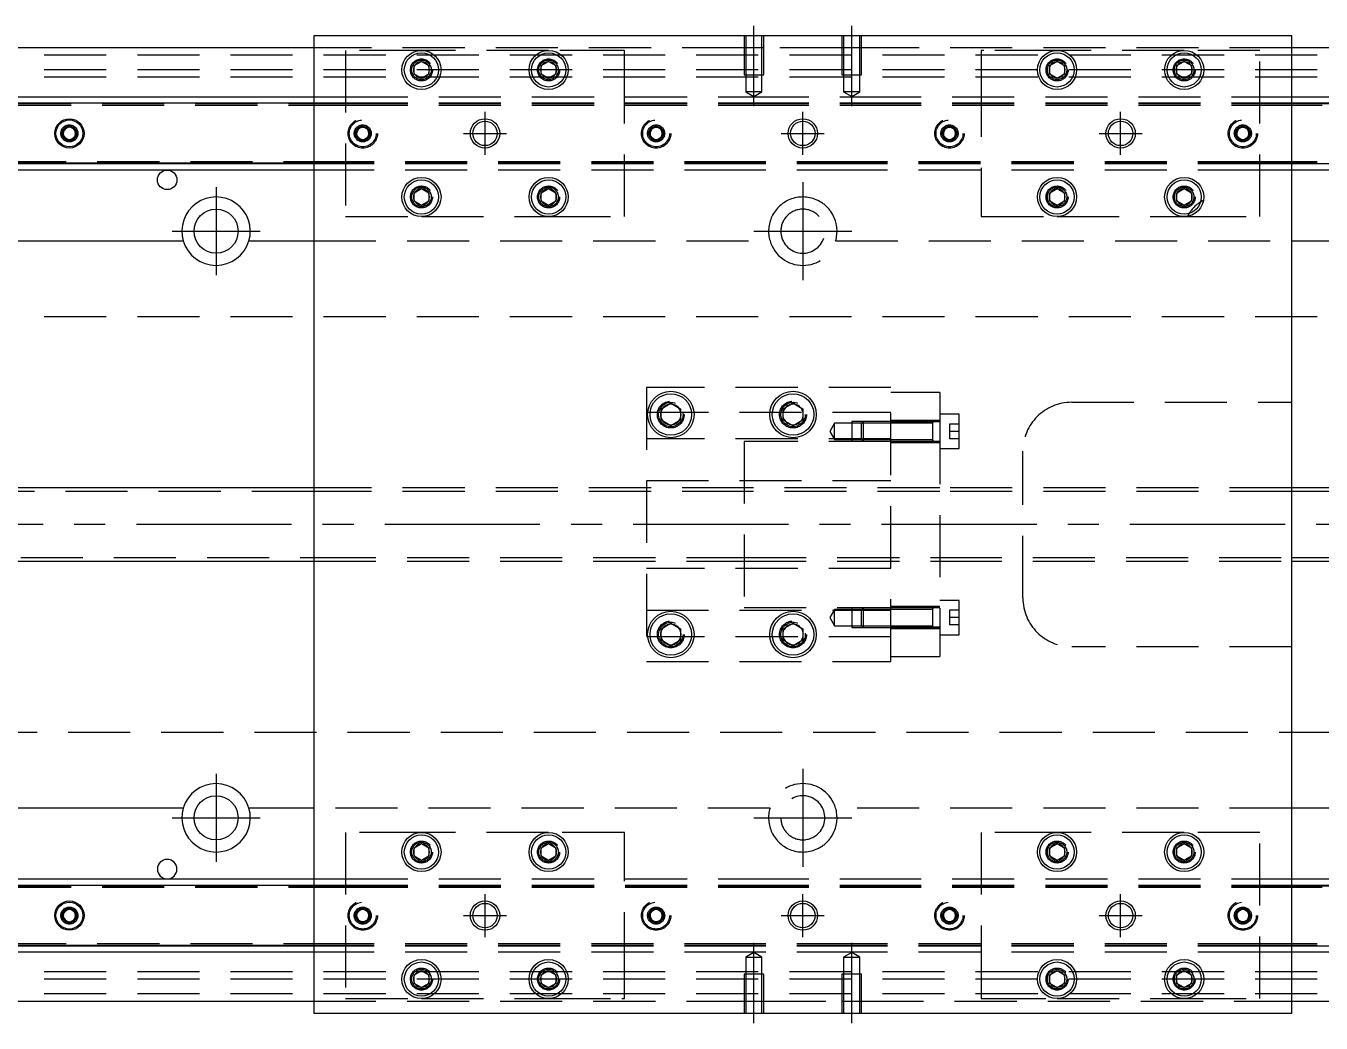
# Model space of a CAD drawing. Extents: x -14 to 1071, y -286 to 102.
# Drawn here: x 251.1 to 516, y -102 to 102 of the extents above; entities that cross this region are included whole.
import ezdxf

# ---------------------------------------------------------------- set-up
doc = ezdxf.new("R2010")
doc.units = 0
doc.linetypes.add('CENTER', pattern=[50.8, 31.75, -6.35, 6.35, -6.35])
doc.linetypes.add('DASHED', pattern=[19.05, 12.7, -6.35])
doc.layers.get('0').update_dxf_attribs({"linetype": 'CONTINUOUS'})
doc.layers.add('CENTER', color=1, linetype='CENTER')

msp = doc.modelspace()

# ---------------------------------------------------------------- linework, layer by layer
at = {"color": 7, "linetype": 'CONTINUOUS'}
for p, q in [((510, 100), (310, 100)), ((310, 100), (310, -100)), ((510, -100), (510, 100)), ((310, 97.5), (0, 97.5)), ((820, 97.5), (510, 97.5)), ((330.5, 93.866026), (332, 94.73205)), ((330.5, 92.133974), (330.5, 93.866026)), ((332, 94.73205), (333.5, 93.866026)), ((333.5, 93.866026), (333.5, 92.133974)), ((356.5, 93.866026), (358, 94.73205)), ((356.5, 92.133974), (356.5, 93.866026)), ((358, 94.73205), (359.5, 93.866026)), ((359.5, 93.866026), (359.5, 92.133974)), ((460.5, 93.866026), (462, 94.73205)), ((460.5, 92.133974), (460.5, 93.866026)), ((462, 94.73205), (463.5, 93.866026)), ((463.5, 93.866026), (463.5, 92.133974)), ((486.5, 93.866026), (488, 94.73205)), ((486.5, 92.133974), (486.5, 93.866026)), ((488, 94.73205), (489.5, 93.866026)), ((489.5, 93.866026), (489.5, 92.133974)), ((332, 91.26795), (330.5, 92.133974)), ((333.5, 92.133974), (332, 91.26795)), ((358, 91.26795), (356.5, 92.133974)), ((359.5, 92.133974), (358, 91.26795)), ((462, 91.26795), (460.5, 92.133974)), ((463.5, 92.133974), (462, 91.26795)), ((488, 91.26795), (486.5, 92.133974)), ((489.5, 92.133974), (488, 91.26795)), ((0, 87.5), (310, 87.5)), ((510, 87.5), (820, 87.5)), ((0, 86.247728), (310, 86.247728)), ((510, 86.247728), (820, 86.247728)), ((258.75, 80.721688), (260, 81.443376)), ((258.75, 79.278312), (258.75, 80.721688)), ((260, 81.443376), (261.25, 80.721688)), ((261.25, 80.721688), (261.25, 79.278312)), ((260, 78.556624), (258.75, 79.278312)), ((261.25, 79.278312), (260, 78.556624)), ((310, 73.752272), (0, 73.752272)), ((310, 72.5), (0, 72.5)), ((820, 73.752272), (510, 73.752272)), ((820, 72.5), (510, 72.5)), ((330.5, 67.866026), (332, 68.73205)), ((330.5, 66.133974), (330.5, 67.866026)), ((332, 68.73205), (333.5, 67.866026)), ((333.5, 67.866026), (333.5, 66.133974)), ((356.5, 67.866026), (358, 68.73205)), ((356.5, 66.133974), (356.5, 67.866026)), ((358, 68.73205), (359.5, 67.866026)), ((359.5, 67.866026), (359.5, 66.133974)), ((460.5, 67.866026), (462, 68.73205)), ((460.5, 66.133974), (460.5, 67.866026)), ((462, 68.73205), (463.5, 67.866026)), ((463.5, 67.866026), (463.5, 66.133974)), ((486.5, 67.866026), (488, 68.73205)), ((486.5, 66.133974), (486.5, 67.866026)), ((488, 68.73205), (489.5, 67.866026)), ((489.5, 67.866026), (489.5, 66.133974)), ((332, 65.26795), (330.5, 66.133974)), ((333.5, 66.133974), (332, 65.26795)), ((358, 65.26795), (356.5, 66.133974)), ((359.5, 66.133974), (358, 65.26795)), ((462, 65.26795), (460.5, 66.133974)), ((463.5, 66.133974), (462, 65.26795)), ((488, 65.26795), (486.5, 66.133974)), ((489.5, 66.133974), (488, 65.26795)), ((176.708204, 58), (283.291796, 58)), ((296.708204, 58), (310, 58)), ((510, 58), (523.291796, 58)), ((381, 23.6547), (383, 24.809402)), ((383, 24.809402), (385, 23.6547)), ((406, 23.6547), (408, 24.809402)), ((408, 24.809402), (410, 23.6547)), ((381, 21.3453), (381, 23.6547)), ((383, 20.190598), (381, 21.3453)), ((385, 21.3453), (383, 20.190598)), ((385, 23.6547), (385, 21.3453)), ((406, 21.3453), (406, 23.6547)), ((408, 20.190598), (406, 21.3453)), ((410, 21.3453), (408, 20.190598)), ((410, 23.6547), (410, 21.3453)), ((436.6, 20.702558), (436.6, 21.052564)), ((436.6, 17.052554), (436.6, 17.402558)), ((310, 7.5), (40.5, 7.5)), ((770, 7.5), (510, 7.5)), ((40.5, -7.5), (310, -7.5)), ((510, -7.5), (770, -7.5)), ((436.6, -21.052564), (436.6, -17.052554)), ((381, -21.3453), (383, -20.190598)), ((383, -20.190598), (385, -21.3453)), ((406, -21.3453), (408, -20.190598)), ((408, -20.190598), (410, -21.3453)), ((436.6, -21.052564), (436.6, -21.051878)), ((381, -23.6547), (381, -21.3453)), ((383, -24.809402), (381, -23.6547)), ((385, -23.6547), (383, -24.809402)), ((385, -21.3453), (385, -23.6547)), ((406, -23.6547), (406, -21.3453)), ((408, -24.809402), (406, -23.6547)), ((410, -23.6547), (408, -24.809402)), ((410, -21.3453), (410, -23.6547)), ((283.291796, -58), (176.708204, -58)), ((310, -58), (296.708204, -58)), ((523.291796, -58), (510, -58)), ((330.5, -66.133974), (332, -65.26795)), ((330.5, -67.866026), (330.5, -66.133974)), ((332, -65.26795), (333.5, -66.133974)), ((333.5, -66.133974), (333.5, -67.866026)), ((356.5, -66.133974), (358, -65.26795)), ((356.5, -67.866026), (356.5, -66.133974)), ((358, -65.26795), (359.5, -66.133974)), ((359.5, -66.133974), (359.5, -67.866026)), ((460.5, -66.133974), (462, -65.26795)), ((460.5, -67.866026), (460.5, -66.133974)), ((462, -65.26795), (463.5, -66.133974)), ((463.5, -66.133974), (463.5, -67.866026)), ((486.5, -66.133974), (488, -65.26795)), ((486.5, -67.866026), (486.5, -66.133974)), ((488, -65.26795), (489.5, -66.133974)), ((489.5, -66.133974), (489.5, -67.866026)), ((332, -68.73205), (330.5, -67.866026)), ((333.5, -67.866026), (332, -68.73205)), ((358, -68.73205), (356.5, -67.866026)), ((359.5, -67.866026), (358, -68.73205)), ((462, -68.73205), (460.5, -67.866026)), ((463.5, -67.866026), (462, -68.73205)), ((488, -68.73205), (486.5, -67.866026)), ((489.5, -67.866026), (488, -68.73205)), ((0, -72.5), (310, -72.5)), ((0, -73.752272), (310, -73.752272)), ((510, -72.5), (820, -72.5)), ((510, -73.752272), (820, -73.752272)), ((258.75, -79.278312), (260, -78.556624)), ((258.75, -80.721688), (258.75, -79.278312)), ((260, -78.556624), (261.25, -79.278312)), ((261.25, -79.278312), (261.25, -80.721688)), ((260, -81.443376), (258.75, -80.721688)), ((261.25, -80.721688), (260, -81.443376)), ((310, -86.247728), (0, -86.247728)), ((820, -86.247728), (510, -86.247728)), ((310, -87.5), (0, -87.5)), ((820, -87.5), (510, -87.5)), ((330.5, -92.133974), (332, -91.26795)), ((330.5, -93.866026), (330.5, -92.133974)), ((332, -91.26795), (333.5, -92.133974)), ((333.5, -92.133974), (333.5, -93.866026)), ((356.5, -92.133974), (358, -91.26795)), ((356.5, -93.866026), (356.5, -92.133974)), ((358, -91.26795), (359.5, -92.133974)), ((359.5, -92.133974), (359.5, -93.866026)), ((460.5, -92.133974), (462, -91.26795)), ((460.5, -93.866026), (460.5, -92.133974)), ((462, -91.26795), (463.5, -92.133974)), ((463.5, -92.133974), (463.5, -93.866026)), ((486.5, -92.133974), (488, -91.26795)), ((486.5, -93.866026), (486.5, -92.133974)), ((488, -91.26795), (489.5, -92.133974)), ((489.5, -92.133974), (489.5, -93.866026)), ((332, -94.73205), (330.5, -93.866026)), ((333.5, -93.866026), (332, -94.73205)), ((358, -94.73205), (356.5, -93.866026)), ((359.5, -93.866026), (358, -94.73205)), ((462, -94.73205), (460.5, -93.866026)), ((463.5, -93.866026), (462, -94.73205)), ((488, -94.73205), (486.5, -93.866026)), ((489.5, -93.866026), (488, -94.73205)), ((0, -97.5), (310, -97.5)), ((510, -97.5), (820, -97.5)), ((310, -100), (510, -100))]:
    msp.add_line(p, q, dxfattribs=at)
at = {"color": 3, "linetype": 'DASHED'}
for p, q in [((398.000006, 100), (398.000006, 92)), ((398.35, 100), (398.35, 92)), ((401.65, 92), (401.65, 100)), ((401.999994, 92), (401.999994, 100)), ((418.000006, 100), (418.000006, 92)), ((418.35, 100), (418.35, 92)), ((421.65, 92), (421.65, 100)), ((421.999994, 92), (421.999994, 100)), ((820, 96), (0, 96)), ((398.000006, 97.5), (310, 97.5)), ((316.5, 97), (316.5, 63)), ((332, 97), (316.5, 97)), ((358, 97), (332, 97)), ((373.000006, 97), (358, 97)), ((373.5, 97), (373.000006, 97)), ((373.5, 92), (373.5, 97)), ((401.999994, 97.5), (398.000006, 97.5)), ((418.000006, 97.5), (401.999994, 97.5)), ((421.999994, 97.5), (418.000006, 97.5)), ((510, 97.5), (421.999994, 97.5)), ((446.5, 97), (446.5, 92)), ((446.999994, 97), (446.5, 97)), ((462, 97), (446.999994, 97)), ((488, 97), (462, 97)), ((503.5, 97), (488, 97)), ((503.5, 63), (503.5, 97)), ((820, 93), (0, 93)), ((333.973226, 93.326156), (334, 93)), ((359.973226, 93.326156), (360, 93)), ((460, 93), (460.023172, 93.30356)), ((486, 93), (486.030168, 93.346066)), ((820, 91.5), (0, 91.5)), ((373.5, 63), (373.5, 92)), ((398.000006, 92), (401.999994, 92)), ((398.35, 92), (398.35, 88.5)), ((401.65, 88.5), (401.65, 92)), ((418.000006, 92), (421.999994, 92)), ((418.35, 92), (418.35, 88.5)), ((421.65, 88.5), (421.65, 92)), ((446.5, 92), (446.5, 63)), ((310, 87.5), (316.5, 87.5)), ((316.5, 87.5), (398.5, 87.5)), ((401.65, 88.5), (398.35, 88.5)), ((398.35, 88.5), (400, 87.547372)), ((398.5, 87.5), (421.5, 87.5)), ((400, 87.547372), (401.65, 88.5)), ((421.65, 88.5), (418.35, 88.5)), ((418.35, 88.5), (420, 87.547372)), ((420, 87.547372), (421.65, 88.5)), ((421.5, 87.5), (503.5, 87.5)), ((503.5, 87.5), (510, 87.5)), ((0, 86.1147), (310, 86.1147)), ((0, 86.1), (316.5, 86.1)), ((0, 85.8), (316.5, 85.8)), ((310, 86.247728), (316.5, 86.247728)), ((310, 86.1147), (316.5, 86.1147)), ((316.5, 86.247728), (398.5, 86.247728)), ((316.5, 86.1147), (398.5, 86.1147)), ((316.5, 86.1), (398.5, 86.1)), ((316.5, 86.1), (398.5, 86.1)), ((316.5, 85.8), (398.5, 85.8)), ((316.5, 85.8), (398.5, 85.8)), ((398.5, 86.247728), (421.5, 86.247728)), ((398.5, 86.1147), (421.5, 86.1147)), ((398.5, 86.1), (421.5, 86.1)), ((398.5, 85.8), (421.5, 85.8)), ((421.5, 86.247728), (503.5, 86.247728)), ((421.5, 86.1147), (503.5, 86.1147)), ((421.5, 86.1), (503.5, 86.1)), ((421.5, 86.1), (503.5, 86.1)), ((421.5, 85.8), (503.5, 85.8)), ((421.5, 85.8), (503.5, 85.8)), ((503.5, 86.247728), (510, 86.247728)), ((503.5, 86.1147), (510, 86.1147)), ((503.5, 86.1), (820, 86.1)), ((503.5, 85.8), (820, 85.8)), ((510, 86.1147), (820, 86.1147)), ((258.5, 80), (258.516134, 80.21941)), ((318.75, 80.721688), (320, 81.443376)), ((318.75, 79.278312), (318.75, 80.721688)), ((320, 81.443376), (321.25, 80.721688)), ((321.25, 80.721688), (321.25, 79.278312)), ((321.477374, 80.25955), (321.5, 80)), ((378.75, 80.721688), (380, 81.443376)), ((378.75, 79.278312), (378.75, 80.721688)), ((380, 81.443376), (381.25, 80.721688)), ((381.25, 80.721688), (381.25, 79.278312)), ((381.477374, 80.25955), (381.5, 80)), ((438.75, 80.721688), (440, 81.443376)), ((438.75, 79.278312), (438.75, 80.721688)), ((440, 81.443376), (441.25, 80.721688)), ((441.25, 80.721688), (441.25, 79.278312)), ((441.477374, 80.25955), (441.5, 80)), ((498.75, 80.721688), (500, 81.443376)), ((498.75, 79.278312), (498.75, 80.721688)), ((500, 81.443376), (501.25, 80.721688)), ((501.25, 80.721688), (501.25, 79.278312)), ((501.477374, 80.25955), (501.5, 80)), ((320, 78.556624), (318.75, 79.278312)), ((321.25, 79.278312), (320, 78.556624)), ((380, 78.556624), (378.75, 79.278312)), ((381.25, 79.278312), (380, 78.556624)), ((440, 78.556624), (438.75, 79.278312)), ((441.25, 79.278312), (440, 78.556624)), ((500, 78.556624), (498.75, 79.278312)), ((501.25, 79.278312), (500, 78.556624)), ((316.5, 74.2), (0, 74.2)), ((398.5, 74.2), (316.5, 74.2)), ((421.5, 74.2), (398.5, 74.2)), ((503.5, 74.2), (421.5, 74.2)), ((820, 74.2), (503.5, 74.2)), ((316.5, 73.9), (0, 73.9)), ((310, 73.8853), (0, 73.8853)), ((316.5, 73.8853), (310, 73.8853)), ((316.5, 73.752272), (310, 73.752272)), ((316.5, 72.5), (310, 72.5)), ((398.5, 73.9), (316.5, 73.9)), ((398.5, 73.8853), (316.5, 73.8853)), ((398.5, 73.752272), (316.5, 73.752272)), ((398.5, 72.5), (316.5, 72.5)), ((421.5, 73.9), (398.5, 73.9)), ((421.5, 73.8853), (398.5, 73.8853)), ((421.5, 73.752272), (398.5, 73.752272)), ((421.5, 72.5), (398.5, 72.5)), ((503.5, 73.9), (421.5, 73.9)), ((503.5, 73.8853), (421.5, 73.8853)), ((503.5, 73.752272), (421.5, 73.752272)), ((503.5, 72.5), (421.5, 72.5)), ((820, 73.9), (503.5, 73.9)), ((510, 73.8853), (503.5, 73.8853)), ((510, 73.752272), (503.5, 73.752272)), ((510, 72.5), (503.5, 72.5)), ((820, 73.8853), (510, 73.8853)), ((333.973226, 67.326156), (334, 67)), ((359.973226, 67.326156), (360, 67)), ((463.973226, 67.326156), (464, 67)), ((489.973226, 67.326156), (490, 67)), ((316.5, 63), (332, 63)), ((332, 63), (358, 63)), ((358, 63), (373.5, 63)), ((446.5, 63), (462, 63)), ((462, 63), (488, 63)), ((488, 63), (503.5, 63)), ((310, 58), (403.291796, 58)), ((416.708204, 58), (510, 58)), ((820, 42.5), (12.1, 42.5)), ((378, 28), (378, -28)), ((428, 28), (378, 28)), ((428, -28), (428, 28)), ((438, 27), (428, 27)), ((438, 27), (438, 20.976176)), ((465, 25), (510, 25)), ((378, 23), (428, 23)), ((385.483582, 22.786038), (385.5, 22.5)), ((405.5, 22.5), (405.52689, 22.865682)), ((438, 21.302558), (428, 21.302558)), ((442, 22.552558), (438, 22.552558)), ((442, 15.552558), (442, 22.552558)), ((416.5, 20.702558), (415.547372, 19.052558)), ((415.547372, 19.052558), (416.5, 17.402558)), ((416.5, 17.402558), (416.5, 20.702558)), ((420, 20.702558), (416.5, 20.702558)), ((420, 21.052554), (420, 17.052564)), ((422.35, 21.052554), (420, 21.052554)), ((422, 20.702558), (420, 20.702558)), ((422.35, 21.052558), (422, 20.702558)), ((422, 17.402558), (422, 20.702558)), ((428, 20.702558), (422, 20.702558)), ((428, 20.702558), (422, 20.702558)), ((422.35, 21.052558), (422.35, 17.052558)), ((428, 21.052556), (422.35, 21.052558)), ((428, 21.052554), (422.35, 21.052554)), ((436.605, 21.052558), (428, 21.052556)), ((438, 20.976176), (428, 20.976176)), ((436.6, 20.702558), (428, 20.702558)), ((438, 21.052558), (436.595, 21.052558)), ((436.6, 17.052554), (436.6, 21.052564)), ((436.6, 20.836098), (436.6, 21.052558)), ((436.6, 21.052558), (436.6, 20.835892)), ((436.6, 17.26902), (436.6, 20.836098)), ((436.6, 17.402558), (436.6, 20.702558)), ((438, 20.976176), (438, -20.976176)), ((440, 20.552558), (440, 19.052558)), ((442, 20.552558), (440, 20.552558)), ((440, 19.052558), (440, 17.552558)), ((442, 19.052558), (440, 19.052558)), ((428, 17.5), (378, 17.5)), ((398, 17), (398, -17)), ((428, 17), (398, 17)), ((416.5, 17.402558), (420, 17.402558)), ((420, 17.402558), (422, 17.402558)), ((420, 17.052564), (422.35, 17.052564)), ((422, 17.402558), (428, 17.402558)), ((422, 17.402558), (422.35, 17.052558)), ((422, 17.402558), (428, 17.402558)), ((422.35, 17.052564), (428, 17.052564)), ((422.35, 17.052558), (428, 17.052562)), ((428, 17.402558), (436.6, 17.402558)), ((428, 17.052562), (436.605, 17.052558)), ((428, 16.802558), (438, 16.802558)), ((436.595, 17.052558), (438, 17.052558)), ((436.6, 17.269268), (436.6, 17.052558)), ((436.6, 17.052558), (436.6, 17.26902)), ((442, 17.552558), (440, 17.552558)), ((438, 15.552558), (442, 15.552558)), ((455, -15), (455, 15)), ((378, 9), (428, 9)), ((310, 6.75), (40.5, 6.75)), ((398, 7.5), (310, 7.5)), ((398, 6.75), (310, 6.75)), ((438, 7.5), (398, 7.5)), ((438, 6.75), (398, 6.75)), ((510, 7.5), (438, 7.5)), ((510, 6.75), (438, 6.75)), ((770, 6.75), (510, 6.75)), ((40.5, -6.75), (310, -6.75)), ((310, -6.75), (398, -6.75)), ((310, -7.5), (398, -7.5)), ((398, -6.75), (438, -6.75)), ((398, -7.5), (438, -7.5)), ((438, -6.75), (510, -6.75)), ((438, -7.5), (510, -7.5)), ((510, -6.75), (770, -6.75)), ((428, -9), (378, -9)), ((442, -15.552558), (438, -15.552558)), ((442, -22.552558), (442, -15.552558)), ((378, -17.5), (428, -17.5)), ((398, -17), (428, -17)), ((416.5, -17.402558), (415.547372, -19.052558)), ((416.5, -20.702558), (416.5, -17.402558)), ((420, -17.402558), (416.5, -17.402558)), ((420, -17.052564), (420, -21.052554)), ((422.35, -17.052564), (420, -17.052564)), ((422, -17.402558), (420, -17.402558)), ((422.35, -17.052558), (422, -17.402558)), ((422, -20.702558), (422, -17.402558)), ((428, -17.402558), (422, -17.402558)), ((428, -17.402558), (422, -17.402558)), ((422.35, -17.052558), (422.35, -21.052558)), ((428, -17.052562), (422.35, -17.052558)), ((428, -17.052564), (422.35, -17.052564)), ((438, -16.802558), (428, -16.802558)), ((436.605, -17.052558), (428, -17.052562)), ((436.6, -17.402558), (428, -17.402558)), ((438, -17.052558), (436.595, -17.052558)), ((436.6, -21.051878), (436.6, -17.052554)), ((436.6, -17.26902), (436.6, -17.052558)), ((436.6, -17.052558), (436.6, -17.269226)), ((436.6, -20.836098), (436.6, -17.26902)), ((440, -17.552558), (440, -19.052558)), ((442, -17.552558), (440, -17.552558)), ((415.547372, -19.052558), (416.5, -20.702558)), ((416.5, -20.702558), (420, -20.702558)), ((420, -20.702558), (422, -20.702558)), ((420, -21.052554), (422.35, -21.052554)), ((422, -20.702558), (428, -20.702558)), ((422, -20.702558), (422.35, -21.052558)), ((422, -20.702558), (428, -20.702558)), ((422.35, -21.052554), (428, -21.052554)), ((422.35, -21.052558), (428, -21.052556)), ((428, -20.702558), (436.6, -20.702558)), ((438, -20.976176), (428, -20.976176)), ((438, -20.976176), (428, -20.976176)), ((428, -21.052556), (436.605, -21.052558)), ((436.595, -21.052558), (438, -21.052558)), ((436.6, -20.83585), (436.6, -21.052558)), ((436.6, -21.052558), (436.6, -20.836098)), ((438, -20.976176), (438, -27)), ((442, -19.052558), (440, -19.052558)), ((440, -19.052558), (440, -20.552558)), ((442, -20.552558), (440, -20.552558)), ((428, -23), (378, -23)), ((380.5, -22.5), (380.534018, -22.088984)), ((410.483582, -22.213962), (410.5, -22.5)), ((428, -21.302558), (438, -21.302558)), ((438, -22.552558), (442, -22.552558)), ((510, -25), (465, -25)), ((378, -28), (428, -28)), ((428, -27), (438, -27)), ((12.1, -42.5), (820, -42.5)), ((403.291796, -58), (310, -58)), ((510, -58), (416.708204, -58)), ((316.5, -63), (316.5, -97)), ((332, -63), (316.5, -63)), ((358, -63), (332, -63)), ((373.5, -63), (358, -63)), ((373.5, -92), (373.5, -63)), ((462, -63), (446.5, -63)), ((446.5, -63), (446.5, -92)), ((488, -63), (462, -63)), ((503.5, -63), (488, -63)), ((503.5, -97), (503.5, -63)), ((333.973226, -66.673844), (334, -67)), ((356, -67), (356.023172, -66.69644)), ((460, -67), (460.023172, -66.69644)), ((486, -67), (486.030168, -66.653934)), ((0, -73.8853), (310, -73.8853)), ((0, -73.9), (316.5, -73.9)), ((310, -72.5), (316.5, -72.5)), ((310, -73.752272), (316.5, -73.752272)), ((310, -73.8853), (316.5, -73.8853)), ((316.5, -72.5), (398.5, -72.5)), ((316.5, -73.752272), (398.5, -73.752272)), ((316.5, -73.8853), (398.5, -73.8853)), ((316.5, -73.9), (398.5, -73.9)), ((398.5, -72.5), (421.5, -72.5)), ((398.5, -73.752272), (421.5, -73.752272)), ((398.5, -73.8853), (421.5, -73.8853)), ((398.5, -73.9), (421.5, -73.9)), ((421.5, -72.5), (503.5, -72.5)), ((421.5, -73.752272), (503.5, -73.752272)), ((421.5, -73.8853), (503.5, -73.8853)), ((421.5, -73.9), (503.5, -73.9)), ((503.5, -72.5), (510, -72.5)), ((503.5, -73.752272), (510, -73.752272)), ((503.5, -73.8853), (510, -73.8853)), ((503.5, -73.9), (820, -73.9)), ((510, -73.8853), (820, -73.8853)), ((0, -74.2), (316.5, -74.2)), ((316.5, -74.2), (398.5, -74.2)), ((398.5, -74.2), (421.5, -74.2)), ((421.5, -74.2), (503.5, -74.2)), ((503.5, -74.2), (820, -74.2)), ((318.75, -79.278312), (320, -78.556624)), ((318.75, -80.721688), (318.75, -79.278312)), ((320, -78.556624), (321.25, -79.278312)), ((321.25, -79.278312), (321.25, -80.721688)), ((378.75, -79.278312), (380, -78.556624)), ((378.75, -80.721688), (378.75, -79.278312)), ((380, -78.556624), (381.25, -79.278312)), ((381.25, -79.278312), (381.25, -80.721688)), ((438.75, -79.278312), (440, -78.556624)), ((438.75, -80.721688), (438.75, -79.278312)), ((440, -78.556624), (441.25, -79.278312)), ((441.25, -79.278312), (441.25, -80.721688)), ((498.75, -79.278312), (500, -78.556624)), ((498.75, -80.721688), (498.75, -79.278312)), ((500, -78.556624), (501.25, -79.278312)), ((501.25, -79.278312), (501.25, -80.721688)), ((261.477374, -79.74045), (261.5, -80)), ((320, -81.443376), (318.75, -80.721688)), ((321.25, -80.721688), (320, -81.443376)), ((321.477374, -79.74045), (321.5, -80)), ((380, -81.443376), (378.75, -80.721688)), ((381.25, -80.721688), (380, -81.443376)), ((381.477374, -79.74045), (381.5, -80)), ((440, -81.443376), (438.75, -80.721688)), ((441.25, -80.721688), (440, -81.443376)), ((441.477374, -79.74045), (441.5, -80)), ((500, -81.443376), (498.75, -80.721688)), ((501.25, -80.721688), (500, -81.443376)), ((501.477374, -79.74045), (501.5, -80)), ((316.5, -85.8), (0, -85.8)), ((316.5, -86.1), (0, -86.1)), ((310, -86.1147), (0, -86.1147)), ((316.5, -86.1147), (310, -86.1147)), ((316.5, -86.247728), (310, -86.247728)), ((398.5, -85.8), (316.5, -85.8)), ((398.5, -85.8), (316.5, -85.8)), ((398.5, -86.1), (316.5, -86.1)), ((398.5, -86.1), (316.5, -86.1)), ((398.5, -86.1147), (316.5, -86.1147)), ((398.5, -86.247728), (316.5, -86.247728)), ((421.5, -85.8), (398.5, -85.8)), ((421.5, -86.1), (398.5, -86.1)), ((421.5, -86.1147), (398.5, -86.1147)), ((421.5, -86.247728), (398.5, -86.247728)), ((503.5, -85.8), (421.5, -85.8)), ((503.5, -85.8), (421.5, -85.8)), ((503.5, -86.1), (421.5, -86.1)), ((503.5, -86.1), (421.5, -86.1)), ((503.5, -86.1147), (421.5, -86.1147)), ((503.5, -86.247728), (421.5, -86.247728)), ((820, -85.8), (503.5, -85.8)), ((820, -86.1), (503.5, -86.1)), ((510, -86.1147), (503.5, -86.1147)), ((510, -86.247728), (503.5, -86.247728)), ((820, -86.1147), (510, -86.1147)), ((316.5, -87.5), (310, -87.5)), ((398.5, -87.5), (316.5, -87.5)), ((400, -87.547372), (398.35, -88.5)), ((398.35, -88.5), (400, -88.5)), ((398.35, -88.5), (398.35, -92)), ((421.5, -87.5), (398.5, -87.5)), ((401.65, -88.5), (400, -87.547372)), ((400, -88.5), (401.65, -88.5)), ((401.65, -92), (401.65, -88.5)), ((420, -87.547372), (418.35, -88.5)), ((418.35, -88.5), (420, -88.5)), ((418.35, -88.5), (418.35, -92)), ((421.65, -88.5), (420, -87.547372)), ((420, -88.5), (421.65, -88.5)), ((503.5, -87.5), (421.5, -87.5)), ((421.65, -92), (421.65, -88.5)), ((510, -87.5), (503.5, -87.5)), ((820, -91.5), (0, -91.5)), ((330, -93), (330.030168, -92.653934)), ((359.973226, -92.673844), (360, -93)), ((373.5, -97), (373.5, -92)), ((401.999994, -92), (398.000006, -92)), ((398.000006, -92), (398.000006, -100)), ((398.35, -92), (398.35, -100)), ((401.65, -100), (401.65, -92)), ((401.999994, -100), (401.999994, -92)), ((421.999994, -92), (418.000006, -92)), ((418.000006, -92), (418.000006, -100)), ((418.35, -92), (418.35, -100)), ((421.65, -100), (421.65, -92)), ((421.999994, -100), (421.999994, -92)), ((446.5, -92), (446.5, -97)), ((463.973226, -92.673844), (464, -93)), ((489.973226, -92.673844), (490, -93)), ((820, -93), (0, -93)), ((820, -96), (0, -96)), ((310, -97.5), (398.000006, -97.5)), ((316.5, -97), (332, -97)), ((332, -97), (358, -97)), ((358, -97), (373.000006, -97)), ((373.000006, -97), (373.5, -97)), ((398.000006, -97.5), (401.999994, -97.5)), ((401.999994, -97.5), (418.000006, -97.5)), ((418.000006, -97.5), (421.999994, -97.5)), ((421.999994, -97.5), (510, -97.5)), ((446.5, -97), (446.999994, -97)), ((446.999994, -97), (462, -97)), ((462, -97), (488, -97)), ((488, -97), (503.5, -97))]:
    msp.add_line(p, q, dxfattribs=at)
at = {"color": 7, "linetype": 'CONTINUOUS'}
for centre, radius in [((332, 93), 4), ((332, 93), 3.5), ((358, 93), 4), ((358, 93), 3.5), ((462, 93), 4), ((462, 93), 3.5), ((488, 93), 4), ((488, 93), 3.5), ((260, 80), 3), ((260, 80), 2.75), ((345, 80), 2.5), ((410, 80), 3), ((410, 80), 2.5), ((475, 80), 2.5), ((280, 70.5), 2), ((332, 67), 4), ((332, 67), 3.5), ((358, 67), 4), ((358, 67), 3.5), ((462, 67), 4), ((462, 67), 3.5), ((488, 67), 4), ((488, 67), 3.5), ((290, 60), 4.5), ((383, 22.5), 4.75), ((383, 22.5), 4.25), ((408, 22.5), 4.75), ((408, 22.5), 4.25), ((383, -22.5), 4.75), ((383, -22.5), 4.25), ((408, -22.5), 4.75), ((408, -22.5), 4.25), ((290, -60), 4.5), ((332, -67), 4), ((332, -67), 3.5), ((358, -67), 4), ((358, -67), 3.5), ((462, -67), 4), ((462, -67), 3.5), ((488, -67), 4), ((488, -67), 3.5), ((260, -80), 3), ((260, -80), 2.75), ((345, -80), 2.5), ((410, -80), 3), ((410, -80), 2.5), ((475, -80), 2.5), ((332, -93), 4), ((332, -93), 3.5), ((358, -93), 4), ((358, -93), 3.5), ((462, -93), 4), ((462, -93), 3.5), ((488, -93), 4), ((488, -93), 3.5)]:
    msp.add_circle(centre, radius, dxfattribs=at)
at = {"color": 3, "linetype": 'DASHED'}
for centre, radius in [((332, 93), 2.25), ((332, 93), 2), ((358, 93), 2.25), ((358, 93), 2), ((462, 93), 2.25), ((462, 93), 2), ((488, 93), 2.25), ((488, 93), 2), ((320, 80), 3), ((320, 80), 2.75), ((380, 80), 3), ((380, 80), 2.75), ((440, 80), 3), ((440, 80), 2.75), ((500, 80), 3), ((500, 80), 2.75), ((260, 80), 1.75), ((260, 80), 1.5), ((320, 80), 1.75), ((320, 80), 1.5), ((380, 80), 1.75), ((380, 80), 1.5), ((440, 80), 1.75), ((440, 80), 1.5), ((500, 80), 1.75), ((500, 80), 1.5), ((332, 67), 2.25), ((332, 67), 2), ((358, 67), 2.25), ((358, 67), 2), ((462, 67), 2.25), ((462, 67), 2), ((488, 67), 2.25), ((488, 67), 2), ((383, 22.5), 2.75), ((383, 22.5), 2.5), ((408, 22.5), 2.75), ((408, 22.5), 2.5), ((383, -22.5), 2.75), ((383, -22.5), 2.5), ((408, -22.5), 2.75), ((408, -22.5), 2.5), ((332, -67), 2.25), ((332, -67), 2), ((358, -67), 2.25), ((358, -67), 2), ((462, -67), 2.25), ((462, -67), 2), ((488, -67), 2.25), ((488, -67), 2), ((260, -80), 1.75), ((260, -80), 1.5), ((320, -80), 3), ((320, -80), 2.75), ((320, -80), 1.75), ((320, -80), 1.5), ((380, -80), 3), ((380, -80), 2.75), ((380, -80), 1.75), ((380, -80), 1.5), ((440, -80), 3), ((440, -80), 2.75), ((440, -80), 1.75), ((440, -80), 1.5), ((500, -80), 3), ((500, -80), 2.75), ((500, -80), 1.75), ((500, -80), 1.5), ((332, -93), 2.25), ((332, -93), 2), ((358, -93), 2.25), ((358, -93), 2), ((462, -93), 2.25), ((462, -93), 2), ((488, -93), 2.25), ((488, -93), 2)]:
    msp.add_circle(centre, radius, dxfattribs=at)
at = {"color": 3, "linetype": 'CONTINUOUS'}
for centre in [(345, 80), (475, 80), (345, -80), (475, -80)]:
    msp.add_circle(centre, 3, dxfattribs=at)
at = {"color": 7, "linetype": 'CONTINUOUS'}
for centre, radius, start, end in [((332, 93), 1.65, 155.380023, 180), ((332, 93), 1.65, 180, 204.619977), ((332, 93), 1.65, 144.619977, 155.380023), ((332, 93), 1.65, 95.380023, 144.619977), ((332, 93), 1.65, 84.619977, 95.380023), ((332, 93), 1.65, 35.380023, 84.619977), ((332, 93), 1.65, 24.619977, 35.380023), ((332, 93), 1.65, 335.380023, 24.619977), ((358, 93), 1.65, 155.380023, 180), ((358, 93), 1.65, 180, 204.619977), ((358, 93), 1.65, 144.619977, 155.380023), ((358, 93), 1.65, 95.380023, 144.619977), ((358, 93), 1.65, 84.619977, 95.380023), ((358, 93), 1.65, 35.380023, 84.619977), ((358, 93), 1.65, 24.619977, 35.380023), ((358, 93), 1.65, 335.380023, 24.619977), ((462, 93), 1.65, 155.380023, 180), ((462, 93), 1.65, 180, 204.619977), ((462, 93), 1.65, 144.619977, 155.380023), ((462, 93), 1.65, 95.380023, 144.619977), ((462, 93), 1.65, 84.619977, 95.380023), ((462, 93), 1.65, 35.380023, 84.619977), ((462, 93), 1.65, 24.619977, 35.380023), ((462, 93), 1.65, 335.380023, 24.619977), ((488, 93), 1.65, 155.380023, 180), ((488, 93), 1.65, 180, 204.619977), ((488, 93), 1.65, 144.619977, 155.380023), ((488, 93), 1.65, 95.380023, 144.619977), ((488, 93), 1.65, 84.619977, 95.380023), ((488, 93), 1.65, 35.380023, 84.619977), ((488, 93), 1.65, 24.619977, 35.380023), ((488, 93), 1.65, 335.380023, 24.619977), ((332, 93), 1.65, 204.619977, 215.380023), ((332, 93), 1.65, 215.380023, 264.619977), ((332, 93), 1.65, 264.619977, 275.380023), ((332, 93), 1.65, 275.380023, 324.619977), ((332, 93), 1.65, 324.619977, 335.380023), ((358, 93), 1.65, 204.619977, 215.380023), ((358, 93), 1.65, 215.380023, 264.619977), ((358, 93), 1.65, 264.619977, 275.380023), ((358, 93), 1.65, 275.380023, 324.619977), ((358, 93), 1.65, 324.619977, 335.380023), ((462, 93), 1.65, 204.619977, 215.380023), ((462, 93), 1.65, 215.380023, 264.619977), ((462, 93), 1.65, 264.619977, 275.380023), ((462, 93), 1.65, 275.380023, 324.619977), ((462, 93), 1.65, 324.619977, 335.380023), ((488, 93), 1.65, 204.619977, 215.380023), ((488, 93), 1.65, 215.380023, 264.619977), ((488, 93), 1.65, 264.619977, 275.380023), ((488, 93), 1.65, 275.380023, 324.619977), ((488, 93), 1.65, 324.619977, 335.380023), ((260, 80), 1.25, 120, 180), ((260, 80), 1.25, 180, 240), ((260, 80), 1.25, 60, 120), ((260, 80), 1.25, 0, 60), ((260, 80), 1.25, 300, 0), ((320, 80), 1.25, 300, 180), ((320, 80), 1.25, 180, 240), ((380, 80), 1.25, 300, 180), ((380, 80), 1.25, 180, 240), ((440, 80), 1.25, 300, 180), ((440, 80), 1.25, 180, 240), ((500, 80), 1.25, 300, 180), ((500, 80), 1.25, 180, 240), ((260, 80), 1.25, 240, 300), ((320, 80), 1.25, 240, 300), ((380, 80), 1.25, 240, 300), ((440, 80), 1.25, 240, 300), ((500, 80), 1.25, 240, 300), ((290, 60), 7, 343.39845, 196.60155), ((332, 67), 1.65, 155.380023, 180), ((332, 67), 1.65, 180, 204.619977), ((332, 67), 1.65, 144.619977, 155.380023), ((332, 67), 1.65, 204.619977, 215.380023), ((332, 67), 1.65, 95.380023, 144.619977), ((332, 67), 1.65, 84.619977, 95.380023), ((332, 67), 1.65, 35.380023, 84.619977), ((332, 67), 1.65, 24.619977, 35.380023), ((332, 67), 1.65, 324.619977, 335.380023), ((332, 67), 1.65, 335.380023, 24.619977), ((358, 67), 1.65, 155.380023, 180), ((358, 67), 1.65, 180, 204.619977), ((358, 67), 1.65, 144.619977, 155.380023), ((358, 67), 1.65, 204.619977, 215.380023), ((358, 67), 1.65, 95.380023, 144.619977), ((358, 67), 1.65, 84.619977, 95.380023), ((358, 67), 1.65, 35.380023, 84.619977), ((358, 67), 1.65, 24.619977, 35.380023), ((358, 67), 1.65, 324.619977, 335.380023), ((358, 67), 1.65, 335.380023, 24.619977), ((462, 67), 1.65, 155.380023, 180), ((462, 67), 1.65, 180, 204.619977), ((462, 67), 1.65, 144.619977, 155.380023), ((462, 67), 1.65, 204.619977, 215.380023), ((462, 67), 1.65, 95.380023, 144.619977), ((462, 67), 1.65, 84.619977, 95.380023), ((462, 67), 1.65, 35.380023, 84.619977), ((462, 67), 1.65, 24.619977, 35.380023), ((462, 67), 1.65, 324.619977, 335.380023), ((462, 67), 1.65, 335.380023, 24.619977), ((488, 67), 1.65, 155.380023, 180), ((488, 67), 1.65, 180, 204.619977), ((488, 67), 1.65, 144.619977, 155.380023), ((488, 67), 1.65, 204.619977, 215.380023), ((488, 67), 1.65, 95.380023, 144.619977), ((488, 67), 1.65, 84.619977, 95.380023), ((488, 67), 1.65, 35.380023, 84.619977), ((488, 67), 1.65, 24.619977, 35.380023), ((488, 67), 1.65, 324.619977, 335.380023), ((488, 67), 1.65, 335.380023, 24.619977), ((332, 67), 1.65, 215.380023, 264.619977), ((332, 67), 1.65, 264.619977, 275.380023), ((332, 67), 1.65, 275.380023, 324.619977), ((358, 67), 1.65, 215.380023, 264.619977), ((358, 67), 1.65, 264.619977, 275.380023), ((358, 67), 1.65, 275.380023, 324.619977), ((462, 67), 1.65, 215.380023, 264.619977), ((462, 67), 1.65, 264.619977, 275.380023), ((462, 67), 1.65, 275.380023, 324.619977), ((488, 67), 1.65, 215.380023, 264.619977), ((488, 67), 1.65, 264.619977, 275.380023), ((488, 67), 1.65, 275.380023, 324.619977), ((290, 60), 7, 196.60155, 343.39845), ((383, 22.5), 2.1, 137.75279, 162.24721), ((383, 22.5), 2.1, 102.24721, 137.75279), ((383, 22.5), 2.1, 77.75279, 102.24721), ((383, 22.5), 2.1, 42.24721, 77.75279), ((383, 22.5), 2.1, 17.75279, 42.24721), ((408, 22.5), 2.1, 137.75279, 162.24721), ((408, 22.5), 2.1, 102.24721, 137.75279), ((408, 22.5), 2.1, 77.75279, 102.24721), ((408, 22.5), 2.1, 42.24721, 77.75279), ((408, 22.5), 2.1, 17.75279, 42.24721), ((383, 22.5), 2.1, 162.24721, 180), ((383, 22.5), 2.1, 180, 197.75279), ((383, 22.5), 2.1, 197.75279, 222.24721), ((383, 22.5), 2.1, 317.75279, 342.24721), ((383, 22.5), 2.1, 342.24721, 17.75279), ((408, 22.5), 2.1, 162.24721, 180), ((408, 22.5), 2.1, 180, 197.75279), ((408, 22.5), 2.1, 197.75279, 222.24721), ((408, 22.5), 2.1, 317.75279, 342.24721), ((408, 22.5), 2.1, 342.24721, 17.75279), ((383, 22.5), 2.1, 222.24721, 257.75279), ((383, 22.5), 2.1, 257.75279, 282.24721), ((383, 22.5), 2.1, 282.24721, 317.75279), ((408, 22.5), 2.1, 222.24721, 257.75279), ((408, 22.5), 2.1, 257.75279, 282.24721), ((408, 22.5), 2.1, 282.24721, 317.75279), ((383, -22.5), 2.1, 137.75279, 162.24721), ((383, -22.5), 2.1, 102.24721, 137.75279), ((383, -22.5), 2.1, 77.75279, 102.24721), ((383, -22.5), 2.1, 42.24721, 77.75279), ((383, -22.5), 2.1, 17.75279, 42.24721), ((408, -22.5), 2.1, 137.75279, 162.24721), ((408, -22.5), 2.1, 102.24721, 137.75279), ((408, -22.5), 2.1, 77.75279, 102.24721), ((408, -22.5), 2.1, 42.24721, 77.75279), ((408, -22.5), 2.1, 17.75279, 42.24721), ((383, -22.5), 2.1, 162.24721, 180), ((383, -22.5), 2.1, 180, 197.75279), ((383, -22.5), 2.1, 197.75279, 222.24721), ((383, -22.5), 2.1, 317.75279, 342.24721), ((383, -22.5), 2.1, 342.24721, 17.75279), ((408, -22.5), 2.1, 162.24721, 180), ((408, -22.5), 2.1, 180, 197.75279), ((408, -22.5), 2.1, 197.75279, 222.24721), ((408, -22.5), 2.1, 317.75279, 342.24721), ((408, -22.5), 2.1, 342.24721, 17.75279), ((383, -22.5), 2.1, 222.24721, 257.75279), ((383, -22.5), 2.1, 257.75279, 282.24721), ((383, -22.5), 2.1, 282.24721, 317.75279), ((408, -22.5), 2.1, 222.24721, 257.75279), ((408, -22.5), 2.1, 257.75279, 282.24721), ((408, -22.5), 2.1, 282.24721, 317.75279), ((290, -60), 7, 16.60155, 163.39845), ((290, -60), 7, 163.39845, 16.60155), ((332, -67), 1.65, 144.619977, 155.380023), ((332, -67), 1.65, 95.380023, 144.619977), ((332, -67), 1.65, 84.619977, 95.380023), ((332, -67), 1.65, 35.380023, 84.619977), ((332, -67), 1.65, 24.619977, 35.380023), ((358, -67), 1.65, 144.619977, 155.380023), ((358, -67), 1.65, 95.380023, 144.619977), ((358, -67), 1.65, 84.619977, 95.380023), ((358, -67), 1.65, 35.380023, 84.619977), ((358, -67), 1.65, 24.619977, 35.380023), ((462, -67), 1.65, 144.619977, 155.380023), ((462, -67), 1.65, 95.380023, 144.619977), ((462, -67), 1.65, 84.619977, 95.380023), ((462, -67), 1.65, 35.380023, 84.619977), ((462, -67), 1.65, 24.619977, 35.380023), ((488, -67), 1.65, 144.619977, 155.380023), ((488, -67), 1.65, 95.380023, 144.619977), ((488, -67), 1.65, 84.619977, 95.380023), ((488, -67), 1.65, 35.380023, 84.619977), ((488, -67), 1.65, 24.619977, 35.380023), ((280, -70.5), 2, 90, 270), ((280, -70.5), 2, 270, 90), ((332, -67), 1.65, 155.380023, 180), ((332, -67), 1.65, 180, 204.619977), ((332, -67), 1.65, 204.619977, 215.380023), ((332, -67), 1.65, 215.380023, 264.619977), ((332, -67), 1.65, 264.619977, 275.380023), ((332, -67), 1.65, 275.380023, 324.619977), ((332, -67), 1.65, 324.619977, 335.380023), ((332, -67), 1.65, 335.380023, 24.619977), ((358, -67), 1.65, 155.380023, 180), ((358, -67), 1.65, 180, 204.619977), ((358, -67), 1.65, 204.619977, 215.380023), ((358, -67), 1.65, 215.380023, 264.619977), ((358, -67), 1.65, 264.619977, 275.380023), ((358, -67), 1.65, 275.380023, 324.619977), ((358, -67), 1.65, 324.619977, 335.380023), ((358, -67), 1.65, 335.380023, 24.619977), ((462, -67), 1.65, 155.380023, 180), ((462, -67), 1.65, 180, 204.619977), ((462, -67), 1.65, 204.619977, 215.380023), ((462, -67), 1.65, 215.380023, 264.619977), ((462, -67), 1.65, 264.619977, 275.380023), ((462, -67), 1.65, 275.380023, 324.619977), ((462, -67), 1.65, 324.619977, 335.380023), ((462, -67), 1.65, 335.380023, 24.619977), ((488, -67), 1.65, 155.380023, 180), ((488, -67), 1.65, 180, 204.619977), ((488, -67), 1.65, 204.619977, 215.380023), ((488, -67), 1.65, 215.380023, 264.619977), ((488, -67), 1.65, 264.619977, 275.380023), ((488, -67), 1.65, 275.380023, 324.619977), ((488, -67), 1.65, 324.619977, 335.380023), ((488, -67), 1.65, 335.380023, 24.619977), ((260, -80), 1.25, 120, 180), ((260, -80), 1.25, 60, 120), ((260, -80), 1.25, 0, 60), ((320, -80), 1.25, 120, 180), ((320, -80), 1.25, 180, 60), ((320, -80), 1.25, 60, 120), ((380, -80), 1.25, 120, 180), ((380, -80), 1.25, 180, 60), ((380, -80), 1.25, 60, 120), ((440, -80), 1.25, 120, 180), ((440, -80), 1.25, 180, 60), ((440, -80), 1.25, 60, 120), ((500, -80), 1.25, 120, 180), ((500, -80), 1.25, 180, 60), ((500, -80), 1.25, 60, 120), ((260, -80), 1.25, 180, 240), ((260, -80), 1.25, 240, 300), ((260, -80), 1.25, 300, 0), ((332, -93), 1.65, 155.380023, 180), ((332, -93), 1.65, 144.619977, 155.380023), ((332, -93), 1.65, 95.380023, 144.619977), ((332, -93), 1.65, 84.619977, 95.380023), ((332, -93), 1.65, 35.380023, 84.619977), ((332, -93), 1.65, 24.619977, 35.380023), ((332, -93), 1.65, 335.380023, 24.619977), ((358, -93), 1.65, 155.380023, 180), ((358, -93), 1.65, 144.619977, 155.380023), ((358, -93), 1.65, 95.380023, 144.619977), ((358, -93), 1.65, 84.619977, 95.380023), ((358, -93), 1.65, 35.380023, 84.619977), ((358, -93), 1.65, 24.619977, 35.380023), ((358, -93), 1.65, 335.380023, 24.619977), ((462, -93), 1.65, 155.380023, 180), ((462, -93), 1.65, 144.619977, 155.380023), ((462, -93), 1.65, 95.380023, 144.619977), ((462, -93), 1.65, 84.619977, 95.380023), ((462, -93), 1.65, 35.380023, 84.619977), ((462, -93), 1.65, 24.619977, 35.380023), ((462, -93), 1.65, 335.380023, 24.619977), ((488, -93), 1.65, 155.380023, 180), ((488, -93), 1.65, 144.619977, 155.380023), ((488, -93), 1.65, 95.380023, 144.619977), ((488, -93), 1.65, 84.619977, 95.380023), ((488, -93), 1.65, 35.380023, 84.619977), ((488, -93), 1.65, 24.619977, 35.380023), ((488, -93), 1.65, 335.380023, 24.619977), ((332, -93), 1.65, 180, 204.619977), ((332, -93), 1.65, 204.619977, 215.380023), ((332, -93), 1.65, 215.380023, 264.619977), ((332, -93), 1.65, 264.619977, 275.380023), ((332, -93), 1.65, 275.380023, 324.619977), ((332, -93), 1.65, 324.619977, 335.380023), ((358, -93), 1.65, 180, 204.619977), ((358, -93), 1.65, 204.619977, 215.380023), ((358, -93), 1.65, 215.380023, 264.619977), ((358, -93), 1.65, 264.619977, 275.380023), ((358, -93), 1.65, 275.380023, 324.619977), ((358, -93), 1.65, 324.619977, 335.380023), ((462, -93), 1.65, 180, 204.619977), ((462, -93), 1.65, 204.619977, 215.380023), ((462, -93), 1.65, 215.380023, 264.619977), ((462, -93), 1.65, 264.619977, 275.380023), ((462, -93), 1.65, 275.380023, 324.619977), ((462, -93), 1.65, 324.619977, 335.380023), ((488, -93), 1.65, 180, 204.619977), ((488, -93), 1.65, 204.619977, 215.380023), ((488, -93), 1.65, 215.380023, 264.619977), ((488, -93), 1.65, 264.619977, 275.380023), ((488, -93), 1.65, 275.380023, 324.619977), ((488, -93), 1.65, 324.619977, 335.380023)]:
    msp.add_arc(centre, radius, start, end, dxfattribs=at)
at = {"color": 3, "linetype": 'DASHED'}
for centre, radius, start, end in [((410, 60), 7, 64.053499, 154.623066), ((410, 60), 7, 58.524055, 64.053499), ((495, 60), 7, 115.946501, 121.475945), ((410, 60), 4.5, 41.810315, 138.189685), ((410, 60), 7, 31.475945, 58.524055), ((410, 60), 7, 25.946501, 31.475945), ((495, 60), 7, 148.524055, 154.053499), ((495, 60), 7, 121.475945, 148.524055), ((410, 60), 7, 154.623066, 196.60155), ((410, 60), 4.5, 180, 41.810315), ((410, 60), 4.5, 138.189685, 180), ((410, 60), 7, 343.39845, 25.946501), ((410, 60), 7, 196.60155, 343.39845), ((465, 15), 10, 90, 180), ((465, -15), 10, 180, 270), ((410, -60), 7, 16.60155, 163.39845), ((410, -60), 4.5, 318.189685, 180), ((410, -60), 7, 163.39845, 205.376934), ((410, -60), 7, 334.053499, 16.60155), ((410, -60), 4.5, 180, 221.810315), ((410, -60), 7, 205.376934, 295.946501), ((410, -60), 4.5, 221.810315, 318.189685), ((410, -60), 7, 328.524055, 334.053499), ((410, -60), 7, 295.946501, 301.475945), ((410, -60), 7, 301.475945, 328.524055)]:
    msp.add_arc(centre, radius, start, end, dxfattribs=at)
at = {"layer": 'CENTER', "color": 1, "linetype": 'CENTER'}
for p, q in [((400, 85.547372), (400, 102)), ((420, 85.547372), (420, 102)), ((345, 75.6), (345, 84.4)), ((410, 75.6), (410, 84.4)), ((475, 75.6), (475, 84.4)), ((340.6, 80), (349.4, 80)), ((405.6, 80), (414.4, 80)), ((470.6, 80), (479.4, 80)), ((290, 69), (290, 51)), ((410, 70), (410, 50)), ((281, 60), (299, 60)), ((400, 60), (420, 60)), ((813.445, 0), (-13.795, 0)), ((410, -50), (410, -70)), ((290, -51), (290, -69)), ((281, -60), (299, -60)), ((400, -60), (420, -60)), ((345, -84.4), (345, -75.6)), ((410, -84.4), (410, -75.6)), ((475, -84.4), (475, -75.6)), ((340.6, -80), (349.4, -80)), ((405.6, -80), (414.4, -80)), ((470.6, -80), (479.4, -80)), ((400, -102), (400, -85.547372)), ((420, -102), (420, -85.547372))]:
    msp.add_line(p, q, dxfattribs=at)

doc.saveas('drawing.dxf')
